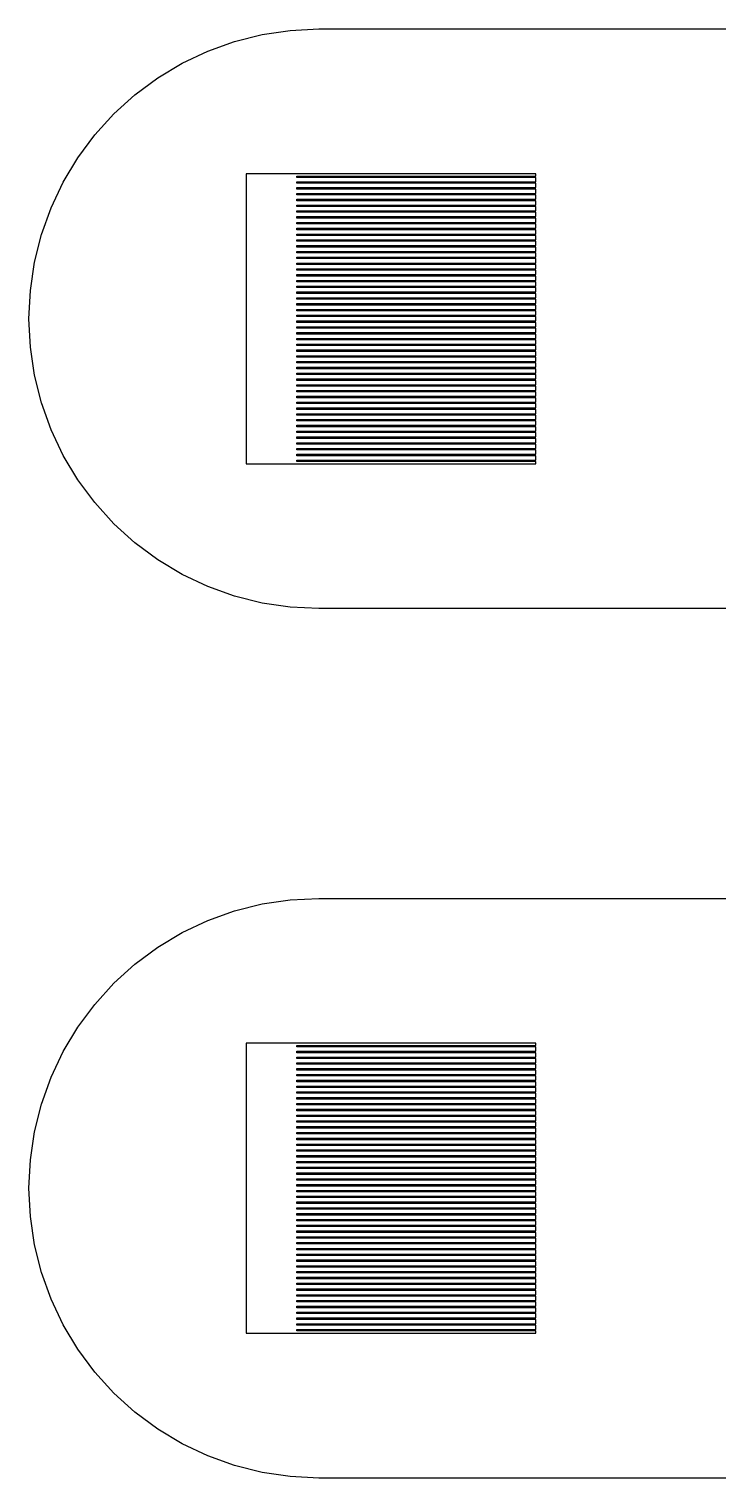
# Model space of a CAD drawing. Extents: x -16 to 83, y -18 to 83.
# Drawn here: x 1 to 5.75, y 36 to 46 of the extents above; entities that cross this region are included whole.
import ezdxf

# ---------------------------------------------------------------- set-up
doc = ezdxf.new("R2010")
doc.units = 0

msp = doc.modelspace()

# ---------------------------------------------------------------- linework, layer by layer
for p, q in [((2.80397, 45.9904), (3, 46)), ((3, 46), (5.85001, 46)), ((2.23463, 45.8477), (2.41943, 45.9139)), ((2.41943, 45.9139), (2.60983, 45.9616)), ((2.60983, 45.9616), (2.80397, 45.9904)), ((2.05722, 45.7638), (2.23463, 45.8477)), ((1.88887, 45.6629), (2.05722, 45.7638)), ((1.73122, 45.546), (1.88887, 45.6629)), ((1.5858, 45.4142), (1.73122, 45.546)), ((1.45398, 45.2688), (1.5858, 45.4142)), ((1.33707, 45.1111), (1.45398, 45.2688)), ((1.23616, 44.9428), (1.33707, 45.1111)), ((4.5, 45), (2.5, 45)), ((2.5, 45), (2.5, 43)), ((4.5, 44.985), (4.5, 45)), ((1.15225, 44.7654), (1.23616, 44.9428)), ((2.85001, 44.975), (2.85001, 44.985)), ((2.85001, 44.985), (4.5, 44.985)), ((4.5, 44.975), (2.85001, 44.975)), ((2.85001, 44.935), (2.85001, 44.945)), ((2.85001, 44.945), (4.5, 44.945)), ((4.5, 44.935), (2.85001, 44.935)), ((2.85001, 44.895), (2.85001, 44.905)), ((2.85001, 44.905), (4.5, 44.905)), ((4.5, 44.945), (4.5, 44.975)), ((4.5, 44.905), (4.5, 44.935)), ((4.5, 44.895), (2.85001, 44.895)), ((2.85001, 44.855), (2.85001, 44.865)), ((2.85001, 44.865), (4.5, 44.865)), ((4.5, 44.855), (2.85001, 44.855)), ((2.85001, 44.815), (2.85001, 44.825)), ((2.85001, 44.825), (4.5, 44.825)), ((4.5, 44.815), (2.85001, 44.815)), ((4.5, 44.865), (4.5, 44.895)), ((4.5, 44.825), (4.5, 44.855)), ((4.5, 44.785), (4.5, 44.815)), ((1.08612, 44.5806), (1.15225, 44.7654)), ((2.85001, 44.775), (2.85001, 44.785)), ((2.85001, 44.785), (4.5, 44.785)), ((4.5, 44.775), (2.85001, 44.775)), ((2.85001, 44.735), (2.85001, 44.745)), ((2.85001, 44.745), (4.5, 44.745)), ((4.5, 44.735), (2.85001, 44.735)), ((2.85001, 44.695), (2.85001, 44.705)), ((2.85001, 44.705), (4.5, 44.705)), ((4.5, 44.745), (4.5, 44.775)), ((4.5, 44.705), (4.5, 44.735)), ((4.5, 44.695), (2.85001, 44.695)), ((2.85001, 44.655), (2.85001, 44.665)), ((2.85001, 44.665), (4.5, 44.665)), ((4.5, 44.655), (2.85001, 44.655)), ((2.85001, 44.615), (2.85001, 44.625)), ((2.85001, 44.625), (4.5, 44.625)), ((4.5, 44.615), (2.85001, 44.615)), ((4.5, 44.665), (4.5, 44.695)), ((4.5, 44.625), (4.5, 44.655)), ((4.5, 44.585), (4.5, 44.615)), ((1.03844, 44.3902), (1.08612, 44.5806)), ((2.85001, 44.575), (2.85001, 44.585)), ((2.85001, 44.585), (4.5, 44.585)), ((4.5, 44.575), (2.85001, 44.575)), ((2.85001, 44.535), (2.85001, 44.545)), ((2.85001, 44.545), (4.5, 44.545)), ((4.5, 44.535), (2.85001, 44.535)), ((2.85001, 44.495), (2.85001, 44.505)), ((2.85001, 44.505), (4.5, 44.505)), ((4.5, 44.545), (4.5, 44.575)), ((4.5, 44.505), (4.5, 44.535)), ((4.5, 44.495), (2.85001, 44.495)), ((2.85001, 44.455), (2.85001, 44.465)), ((2.85001, 44.465), (4.5, 44.465)), ((4.5, 44.455), (2.85001, 44.455)), ((2.85001, 44.415), (2.85001, 44.425)), ((2.85001, 44.425), (4.5, 44.425)), ((4.5, 44.415), (2.85001, 44.415)), ((4.5, 44.465), (4.5, 44.495)), ((4.5, 44.425), (4.5, 44.455)), ((4.5, 44.385), (4.5, 44.415)), ((1.00964, 44.196), (1.03844, 44.3902)), ((2.85001, 44.375), (2.85001, 44.385)), ((2.85001, 44.385), (4.5, 44.385)), ((4.5, 44.375), (2.85001, 44.375)), ((2.85001, 44.335), (2.85001, 44.345)), ((2.85001, 44.345), (4.5, 44.345)), ((4.5, 44.335), (2.85001, 44.335)), ((2.85001, 44.295), (2.85001, 44.305)), ((2.85001, 44.305), (4.5, 44.305)), ((4.5, 44.345), (4.5, 44.375)), ((4.5, 44.305), (4.5, 44.335)), ((4.5, 44.295), (2.85001, 44.295)), ((2.85001, 44.255), (2.85001, 44.265)), ((2.85001, 44.265), (4.5, 44.265)), ((4.5, 44.255), (2.85001, 44.255)), ((2.85001, 44.215), (2.85001, 44.225)), ((2.85001, 44.225), (4.5, 44.225)), ((4.5, 44.215), (2.85001, 44.215)), ((4.5, 44.265), (4.5, 44.295)), ((4.5, 44.225), (4.5, 44.255)), ((4.5, 44.185), (4.5, 44.215)), ((1, 44), (1.00964, 44.196)), ((2.85001, 44.175), (2.85001, 44.185)), ((2.85001, 44.185), (4.5, 44.185)), ((4.5, 44.175), (2.85001, 44.175)), ((2.85001, 44.135), (2.85001, 44.145)), ((2.85001, 44.145), (4.5, 44.145)), ((4.5, 44.135), (2.85001, 44.135)), ((2.85001, 44.095), (2.85001, 44.105)), ((2.85001, 44.105), (4.5, 44.105)), ((4.5, 44.145), (4.5, 44.175)), ((4.5, 44.105), (4.5, 44.135)), ((1.00964, 43.804), (1, 44)), ((4.5, 44.095), (2.85001, 44.095)), ((2.85001, 44.055), (2.85001, 44.065)), ((2.85001, 44.065), (4.5, 44.065)), ((4.5, 44.055), (2.85001, 44.055)), ((2.85001, 44.015), (2.85001, 44.025)), ((2.85001, 44.025), (4.5, 44.025)), ((4.5, 44.015), (2.85001, 44.015)), ((4.5, 44.065), (4.5, 44.095)), ((4.5, 44.025), (4.5, 44.055)), ((4.5, 43.985), (4.5, 44.015)), ((2.85001, 43.975), (2.85001, 43.985)), ((2.85001, 43.985), (4.5, 43.985)), ((4.5, 43.975), (2.85001, 43.975)), ((2.85001, 43.935), (2.85001, 43.945)), ((2.85001, 43.945), (4.5, 43.945)), ((4.5, 43.935), (2.85001, 43.935)), ((2.85001, 43.895), (2.85001, 43.905)), ((2.85001, 43.905), (4.5, 43.905)), ((4.5, 43.945), (4.5, 43.975)), ((4.5, 43.905), (4.5, 43.935)), ((1.03844, 43.6098), (1.00964, 43.804)), ((4.5, 43.895), (2.85001, 43.895)), ((2.85001, 43.855), (2.85001, 43.865)), ((2.85001, 43.865), (4.5, 43.865)), ((4.5, 43.855), (2.85001, 43.855)), ((2.85001, 43.815), (2.85001, 43.825)), ((2.85001, 43.825), (4.5, 43.825)), ((4.5, 43.815), (2.85001, 43.815)), ((4.5, 43.865), (4.5, 43.895)), ((4.5, 43.825), (4.5, 43.855)), ((4.5, 43.785), (4.5, 43.815)), ((2.85001, 43.775), (2.85001, 43.785)), ((2.85001, 43.785), (4.5, 43.785)), ((4.5, 43.775), (2.85001, 43.775)), ((2.85001, 43.735), (2.85001, 43.745)), ((2.85001, 43.745), (4.5, 43.745)), ((4.5, 43.735), (2.85001, 43.735)), ((2.85001, 43.695), (2.85001, 43.705)), ((2.85001, 43.705), (4.5, 43.705)), ((4.5, 43.745), (4.5, 43.775)), ((4.5, 43.705), (4.5, 43.735)), ((1.08612, 43.4194), (1.03844, 43.6098)), ((4.5, 43.695), (2.85001, 43.695)), ((2.85001, 43.655), (2.85001, 43.665)), ((2.85001, 43.665), (4.5, 43.665)), ((4.5, 43.655), (2.85001, 43.655)), ((2.85001, 43.615), (2.85001, 43.625)), ((2.85001, 43.625), (4.5, 43.625)), ((4.5, 43.615), (2.85001, 43.615)), ((4.5, 43.665), (4.5, 43.695)), ((4.5, 43.625), (4.5, 43.655)), ((4.5, 43.585), (4.5, 43.615)), ((2.85001, 43.575), (2.85001, 43.585)), ((2.85001, 43.585), (4.5, 43.585)), ((4.5, 43.575), (2.85001, 43.575)), ((2.85001, 43.535), (2.85001, 43.545)), ((2.85001, 43.545), (4.5, 43.545)), ((4.5, 43.535), (2.85001, 43.535)), ((2.85001, 43.495), (2.85001, 43.505)), ((2.85001, 43.505), (4.5, 43.505)), ((4.5, 43.545), (4.5, 43.575)), ((4.5, 43.505), (4.5, 43.535)), ((1.15225, 43.2346), (1.08612, 43.4194)), ((4.5, 43.495), (2.85001, 43.495)), ((2.85001, 43.455), (2.85001, 43.465)), ((2.85001, 43.465), (4.5, 43.465)), ((4.5, 43.455), (2.85001, 43.455)), ((2.85001, 43.415), (2.85001, 43.425)), ((2.85001, 43.425), (4.5, 43.425)), ((4.5, 43.415), (2.85001, 43.415)), ((4.5, 43.465), (4.5, 43.495)), ((4.5, 43.425), (4.5, 43.455)), ((4.5, 43.385), (4.5, 43.415)), ((2.85001, 43.375), (2.85001, 43.385)), ((2.85001, 43.385), (4.5, 43.385)), ((4.5, 43.375), (2.85001, 43.375)), ((2.85001, 43.335), (2.85001, 43.345)), ((2.85001, 43.345), (4.5, 43.345)), ((4.5, 43.335), (2.85001, 43.335)), ((2.85001, 43.295), (2.85001, 43.305)), ((2.85001, 43.305), (4.5, 43.305)), ((4.5, 43.345), (4.5, 43.375)), ((4.5, 43.305), (4.5, 43.335)), ((1.23616, 43.0572), (1.15225, 43.2346)), ((4.5, 43.295), (2.85001, 43.295)), ((2.85001, 43.255), (2.85001, 43.265)), ((2.85001, 43.265), (4.5, 43.265)), ((4.5, 43.255), (2.85001, 43.255)), ((2.85001, 43.215), (2.85001, 43.225)), ((2.85001, 43.225), (4.5, 43.225)), ((4.5, 43.215), (2.85001, 43.215)), ((4.5, 43.265), (4.5, 43.295)), ((4.5, 43.225), (4.5, 43.255)), ((4.5, 43.185), (4.5, 43.215)), ((2.85001, 43.175), (2.85001, 43.185)), ((2.85001, 43.185), (4.5, 43.185)), ((4.5, 43.175), (2.85001, 43.175)), ((2.85001, 43.135), (2.85001, 43.145)), ((2.85001, 43.145), (4.5, 43.145)), ((4.5, 43.135), (2.85001, 43.135)), ((2.85001, 43.095), (2.85001, 43.105)), ((2.85001, 43.105), (4.5, 43.105)), ((4.5, 43.145), (4.5, 43.175)), ((4.5, 43.105), (4.5, 43.135)), ((1.33707, 42.8889), (1.23616, 43.0572)), ((2.5, 43), (4.5, 43)), ((4.5, 43.095), (2.85001, 43.095)), ((2.85001, 43.055), (2.85001, 43.065)), ((2.85001, 43.065), (4.5, 43.065)), ((4.5, 43.055), (2.85001, 43.055)), ((2.85001, 43.015), (2.85001, 43.025)), ((2.85001, 43.025), (4.5, 43.025)), ((4.5, 43.015), (2.85001, 43.015)), ((4.5, 43.065), (4.5, 43.095)), ((4.5, 43.025), (4.5, 43.055)), ((4.5, 43), (4.5, 43.015)), ((1.45398, 42.7312), (1.33707, 42.8889)), ((1.5858, 42.5858), (1.45398, 42.7312)), ((1.73122, 42.454), (1.5858, 42.5858)), ((1.88887, 42.3371), (1.73122, 42.454)), ((2.05722, 42.2362), (1.88887, 42.3371)), ((2.23463, 42.1523), (2.05722, 42.2362)), ((2.41943, 42.0861), (2.23463, 42.1523)), ((2.60983, 42.0384), (2.41943, 42.0861)), ((2.80397, 42.0096), (2.60983, 42.0384)), ((3, 42), (2.80397, 42.0096)), ((5.85001, 42), (3, 42)), ((2.80397, 39.9904), (3, 40)), ((3, 40), (5.85001, 40)), ((2.23463, 39.8477), (2.41943, 39.9139)), ((2.41943, 39.9139), (2.60983, 39.9616)), ((2.60983, 39.9616), (2.80397, 39.9904)), ((2.05722, 39.7638), (2.23463, 39.8477)), ((1.88887, 39.6629), (2.05722, 39.7638)), ((1.73122, 39.546), (1.88887, 39.6629)), ((1.5858, 39.4142), (1.73122, 39.546)), ((1.45398, 39.2688), (1.5858, 39.4142)), ((1.33707, 39.1111), (1.45398, 39.2688)), ((1.23616, 38.9428), (1.33707, 39.1111)), ((4.5, 39), (2.5, 39)), ((2.5, 39), (2.5, 37)), ((4.5, 38.985), (4.5, 39)), ((1.15225, 38.7654), (1.23616, 38.9428)), ((2.85001, 38.975), (2.85001, 38.985)), ((2.85001, 38.985), (4.5, 38.985)), ((4.5, 38.975), (2.85001, 38.975)), ((2.85001, 38.935), (2.85001, 38.945)), ((2.85001, 38.945), (4.5, 38.945)), ((4.5, 38.935), (2.85001, 38.935)), ((2.85001, 38.895), (2.85001, 38.905)), ((2.85001, 38.905), (4.5, 38.905)), ((4.5, 38.945), (4.5, 38.975)), ((4.5, 38.905), (4.5, 38.935)), ((4.5, 38.895), (2.85001, 38.895)), ((2.85001, 38.855), (2.85001, 38.865)), ((2.85001, 38.865), (4.5, 38.865)), ((4.5, 38.855), (2.85001, 38.855)), ((2.85001, 38.815), (2.85001, 38.825)), ((2.85001, 38.825), (4.5, 38.825)), ((4.5, 38.815), (2.85001, 38.815)), ((4.5, 38.865), (4.5, 38.895)), ((4.5, 38.825), (4.5, 38.855)), ((4.5, 38.785), (4.5, 38.815)), ((1.08612, 38.5806), (1.15225, 38.7654)), ((2.85001, 38.775), (2.85001, 38.785)), ((2.85001, 38.785), (4.5, 38.785)), ((4.5, 38.775), (2.85001, 38.775)), ((2.85001, 38.735), (2.85001, 38.745)), ((2.85001, 38.745), (4.5, 38.745)), ((4.5, 38.735), (2.85001, 38.735)), ((2.85001, 38.695), (2.85001, 38.705)), ((2.85001, 38.705), (4.5, 38.705)), ((4.5, 38.745), (4.5, 38.775)), ((4.5, 38.705), (4.5, 38.735)), ((4.5, 38.695), (2.85001, 38.695)), ((2.85001, 38.655), (2.85001, 38.665)), ((2.85001, 38.665), (4.5, 38.665)), ((4.5, 38.655), (2.85001, 38.655)), ((2.85001, 38.615), (2.85001, 38.625)), ((2.85001, 38.625), (4.5, 38.625)), ((4.5, 38.615), (2.85001, 38.615)), ((4.5, 38.665), (4.5, 38.695)), ((4.5, 38.625), (4.5, 38.655)), ((4.5, 38.585), (4.5, 38.615)), ((1.03844, 38.3902), (1.08612, 38.5806)), ((2.85001, 38.575), (2.85001, 38.585)), ((2.85001, 38.585), (4.5, 38.585)), ((4.5, 38.575), (2.85001, 38.575)), ((2.85001, 38.535), (2.85001, 38.545)), ((2.85001, 38.545), (4.5, 38.545)), ((4.5, 38.535), (2.85001, 38.535)), ((2.85001, 38.495), (2.85001, 38.505)), ((2.85001, 38.505), (4.5, 38.505)), ((4.5, 38.545), (4.5, 38.575)), ((4.5, 38.505), (4.5, 38.535)), ((4.5, 38.495), (2.85001, 38.495)), ((2.85001, 38.455), (2.85001, 38.465)), ((2.85001, 38.465), (4.5, 38.465)), ((4.5, 38.455), (2.85001, 38.455)), ((2.85001, 38.415), (2.85001, 38.425)), ((2.85001, 38.425), (4.5, 38.425)), ((4.5, 38.415), (2.85001, 38.415)), ((4.5, 38.465), (4.5, 38.495)), ((4.5, 38.425), (4.5, 38.455)), ((4.5, 38.385), (4.5, 38.415)), ((1.00964, 38.196), (1.03844, 38.3902)), ((2.85001, 38.375), (2.85001, 38.385)), ((2.85001, 38.385), (4.5, 38.385)), ((4.5, 38.375), (2.85001, 38.375)), ((2.85001, 38.335), (2.85001, 38.345)), ((2.85001, 38.345), (4.5, 38.345)), ((4.5, 38.335), (2.85001, 38.335)), ((2.85001, 38.295), (2.85001, 38.305)), ((2.85001, 38.305), (4.5, 38.305)), ((4.5, 38.345), (4.5, 38.375)), ((4.5, 38.305), (4.5, 38.335)), ((4.5, 38.295), (2.85001, 38.295)), ((2.85001, 38.255), (2.85001, 38.265)), ((2.85001, 38.265), (4.5, 38.265)), ((4.5, 38.255), (2.85001, 38.255)), ((2.85001, 38.215), (2.85001, 38.225)), ((2.85001, 38.225), (4.5, 38.225)), ((4.5, 38.215), (2.85001, 38.215)), ((4.5, 38.265), (4.5, 38.295)), ((4.5, 38.225), (4.5, 38.255)), ((4.5, 38.185), (4.5, 38.215)), ((1, 38), (1.00964, 38.196)), ((2.85001, 38.175), (2.85001, 38.185)), ((2.85001, 38.185), (4.5, 38.185)), ((4.5, 38.175), (2.85001, 38.175)), ((2.85001, 38.135), (2.85001, 38.145)), ((2.85001, 38.145), (4.5, 38.145)), ((4.5, 38.135), (2.85001, 38.135)), ((2.85001, 38.095), (2.85001, 38.105)), ((2.85001, 38.105), (4.5, 38.105)), ((4.5, 38.145), (4.5, 38.175)), ((4.5, 38.105), (4.5, 38.135)), ((1.00964, 37.804), (1, 38)), ((4.5, 38.095), (2.85001, 38.095)), ((2.85001, 38.055), (2.85001, 38.065)), ((2.85001, 38.065), (4.5, 38.065)), ((4.5, 38.055), (2.85001, 38.055)), ((2.85001, 38.015), (2.85001, 38.025)), ((2.85001, 38.025), (4.5, 38.025)), ((4.5, 38.015), (2.85001, 38.015)), ((4.5, 38.065), (4.5, 38.095)), ((4.5, 38.025), (4.5, 38.055)), ((4.5, 37.985), (4.5, 38.015)), ((2.85001, 37.975), (2.85001, 37.985)), ((2.85001, 37.985), (4.5, 37.985)), ((4.5, 37.975), (2.85001, 37.975)), ((2.85001, 37.935), (2.85001, 37.945)), ((2.85001, 37.945), (4.5, 37.945)), ((4.5, 37.935), (2.85001, 37.935)), ((2.85001, 37.895), (2.85001, 37.905)), ((2.85001, 37.905), (4.5, 37.905)), ((4.5, 37.945), (4.5, 37.975)), ((4.5, 37.905), (4.5, 37.935)), ((1.03844, 37.6098), (1.00964, 37.804)), ((4.5, 37.895), (2.85001, 37.895)), ((2.85001, 37.855), (2.85001, 37.865)), ((2.85001, 37.865), (4.5, 37.865)), ((4.5, 37.855), (2.85001, 37.855)), ((2.85001, 37.815), (2.85001, 37.825)), ((2.85001, 37.825), (4.5, 37.825)), ((4.5, 37.815), (2.85001, 37.815)), ((4.5, 37.865), (4.5, 37.895)), ((4.5, 37.825), (4.5, 37.855)), ((4.5, 37.785), (4.5, 37.815)), ((2.85001, 37.775), (2.85001, 37.785)), ((2.85001, 37.785), (4.5, 37.785)), ((4.5, 37.775), (2.85001, 37.775)), ((2.85001, 37.735), (2.85001, 37.745)), ((2.85001, 37.745), (4.5, 37.745)), ((4.5, 37.735), (2.85001, 37.735)), ((2.85001, 37.695), (2.85001, 37.705)), ((2.85001, 37.705), (4.5, 37.705)), ((4.5, 37.745), (4.5, 37.775)), ((4.5, 37.705), (4.5, 37.735)), ((1.08612, 37.4194), (1.03844, 37.6098)), ((4.5, 37.695), (2.85001, 37.695)), ((2.85001, 37.655), (2.85001, 37.665)), ((2.85001, 37.665), (4.5, 37.665)), ((4.5, 37.655), (2.85001, 37.655)), ((2.85001, 37.615), (2.85001, 37.625)), ((2.85001, 37.625), (4.5, 37.625)), ((4.5, 37.615), (2.85001, 37.615)), ((4.5, 37.665), (4.5, 37.695)), ((4.5, 37.625), (4.5, 37.655)), ((4.5, 37.585), (4.5, 37.615)), ((2.85001, 37.575), (2.85001, 37.585)), ((2.85001, 37.585), (4.5, 37.585)), ((4.5, 37.575), (2.85001, 37.575)), ((2.85001, 37.535), (2.85001, 37.545)), ((2.85001, 37.545), (4.5, 37.545)), ((4.5, 37.535), (2.85001, 37.535)), ((2.85001, 37.495), (2.85001, 37.505)), ((2.85001, 37.505), (4.5, 37.505)), ((4.5, 37.545), (4.5, 37.575)), ((4.5, 37.505), (4.5, 37.535)), ((1.15225, 37.2346), (1.08612, 37.4194)), ((4.5, 37.495), (2.85001, 37.495)), ((2.85001, 37.455), (2.85001, 37.465)), ((2.85001, 37.465), (4.5, 37.465)), ((4.5, 37.455), (2.85001, 37.455)), ((2.85001, 37.415), (2.85001, 37.425)), ((2.85001, 37.425), (4.5, 37.425)), ((4.5, 37.415), (2.85001, 37.415)), ((4.5, 37.465), (4.5, 37.495)), ((4.5, 37.425), (4.5, 37.455)), ((4.5, 37.385), (4.5, 37.415)), ((2.85001, 37.375), (2.85001, 37.385)), ((2.85001, 37.385), (4.5, 37.385)), ((4.5, 37.375), (2.85001, 37.375)), ((2.85001, 37.335), (2.85001, 37.345)), ((2.85001, 37.345), (4.5, 37.345)), ((4.5, 37.335), (2.85001, 37.335)), ((2.85001, 37.295), (2.85001, 37.305)), ((2.85001, 37.305), (4.5, 37.305)), ((4.5, 37.345), (4.5, 37.375)), ((4.5, 37.305), (4.5, 37.335)), ((1.23616, 37.0572), (1.15225, 37.2346)), ((4.5, 37.295), (2.85001, 37.295)), ((2.85001, 37.255), (2.85001, 37.265)), ((2.85001, 37.265), (4.5, 37.265)), ((4.5, 37.255), (2.85001, 37.255)), ((2.85001, 37.215), (2.85001, 37.225)), ((2.85001, 37.225), (4.5, 37.225)), ((4.5, 37.215), (2.85001, 37.215)), ((4.5, 37.265), (4.5, 37.295)), ((4.5, 37.225), (4.5, 37.255)), ((4.5, 37.185), (4.5, 37.215)), ((2.85001, 37.175), (2.85001, 37.185)), ((2.85001, 37.185), (4.5, 37.185)), ((4.5, 37.175), (2.85001, 37.175)), ((2.85001, 37.135), (2.85001, 37.145)), ((2.85001, 37.145), (4.5, 37.145)), ((4.5, 37.135), (2.85001, 37.135)), ((2.85001, 37.095), (2.85001, 37.105)), ((2.85001, 37.105), (4.5, 37.105)), ((4.5, 37.145), (4.5, 37.175)), ((4.5, 37.105), (4.5, 37.135)), ((1.33707, 36.8889), (1.23616, 37.0572)), ((2.5, 37), (4.5, 37)), ((4.5, 37.095), (2.85001, 37.095)), ((2.85001, 37.055), (2.85001, 37.065)), ((2.85001, 37.065), (4.5, 37.065)), ((4.5, 37.055), (2.85001, 37.055)), ((2.85001, 37.015), (2.85001, 37.025)), ((2.85001, 37.025), (4.5, 37.025)), ((4.5, 37.015), (2.85001, 37.015)), ((4.5, 37.065), (4.5, 37.095)), ((4.5, 37.025), (4.5, 37.055)), ((4.5, 37), (4.5, 37.015)), ((1.45398, 36.7312), (1.33707, 36.8889)), ((1.5858, 36.5858), (1.45398, 36.7312)), ((1.73122, 36.454), (1.5858, 36.5858)), ((1.88887, 36.3371), (1.73122, 36.454)), ((2.05722, 36.2362), (1.88887, 36.3371)), ((2.23463, 36.1523), (2.05722, 36.2362)), ((2.41943, 36.0861), (2.23463, 36.1523)), ((2.60983, 36.0384), (2.41943, 36.0861)), ((2.80397, 36.0096), (2.60983, 36.0384)), ((3, 36), (2.80397, 36.0096)), ((5.85001, 36), (3, 36))]:
    msp.add_line(p, q)

doc.saveas('drawing.dxf')
